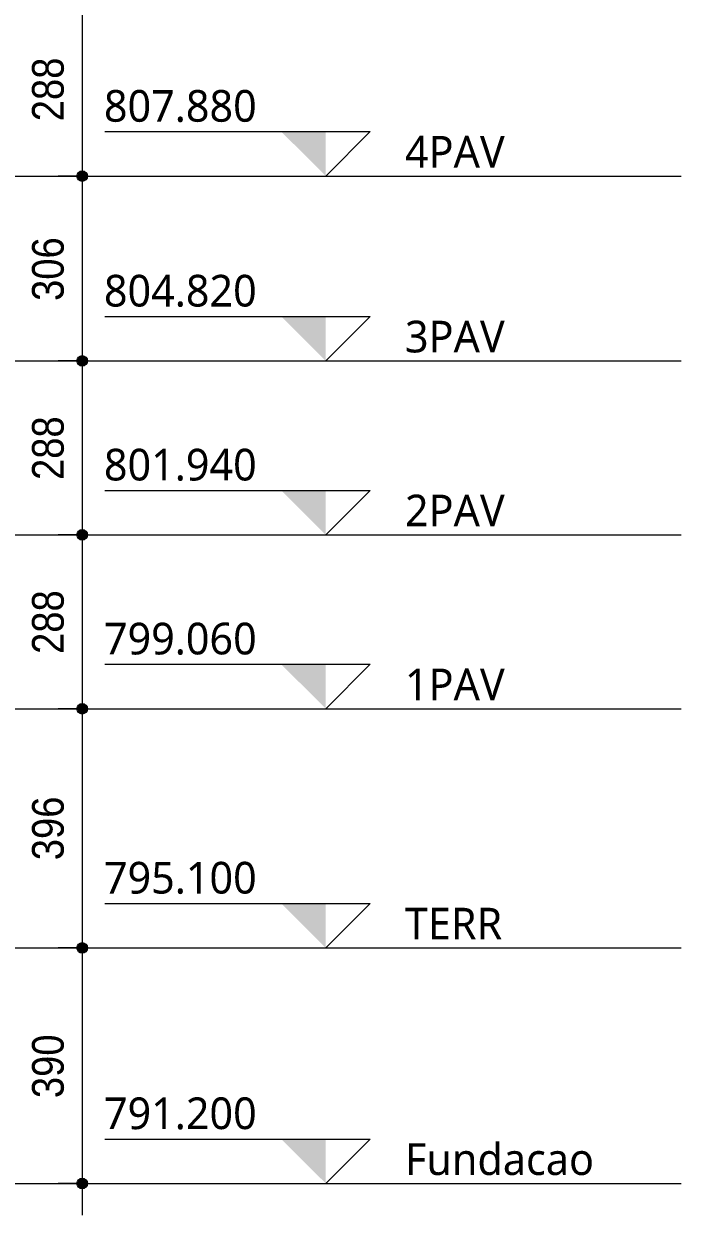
# Model space of a CAD drawing. Extents: x -2131 to 52870, y -3196 to 88043.
# Drawn here: x 39030 to 40119, y 79068 to 81040 of the extents above; entities that cross this region are included whole.
import ezdxf

# ---------------------------------------------------------------- set-up
doc = ezdxf.new("R2010")
doc.units = 0
doc.linetypes.add('Centro', pattern=[3.175, 0.635, -0.47625, 1.5875, -0.47625])
for name, color, linetype, lineweight in [('A-ANNO-DIMS', 7, 'Continuous', 9), ('A-ANNO-DIMS-350', 7, 'Continuous', 9), ('A-FLOR-LEVL', 7, 'Continuous', 9)]:
    doc.layers.add(name, color=color, linetype=linetype, lineweight=lineweight)
doc.styles.add('Fira Sans_4', font='', dxfattribs={"width": 0.9, "height": 52.5})
doc.styles.add('Gadugi_5', font='gadugi.ttf', dxfattribs={"height": 52.5})
doc.styles.get('Fira Sans_4').set_extended_font_data('Fira Sans')
doc.dimstyles.new('PED_1_5mm_ESQ_4', dxfattribs={"dimscale": 30.48, "dimtxt": 71.608919, "dimasz": 2.296588, "dimexe": 1.722441, "dimexo": 1.722441, "dimgap": 0.344488, "dimtad": 1, "dimdec": 1, "dimrnd": 0.5, "dimdsep": 46, "dimtxsty": 'Fira Sans_4', "dimblk1": 'DOTSMALL', "dimblk2": 'DOTSMALL', "dimsah": 1, "dimcen": 0.09, "dimdle": 1.722441, "dimazin": 0, "dimtfac": 1, "dimtdec": 4, "dimtix": 1, "dimtmove": 0, "dimatfit": 3, "dimfxl": 1, "dimtvp": 1, "dimtolj": 1, "dimtzin": 0, "dimarcsym": 2})

# ---------------------------------------------------------------- blocks, each defined once
blk = doc.blocks.new('Nível - NÍVEL - CORTE ESQUEMÁTICO-903305-CT C 004 - CRT ESQ')
at = {"layer": 'A-FLOR-LEVL'}
blk.add_hatch(color=256, dxfattribs=at).paths.add_polyline_path([(2593.1, 79583.6), (2593.1, 79510.1), (2519.5, 79583.6)], flags=0)
for p, q in [((2227.1, 79583.6), (2666.7, 79583.6)), ((2593.1, 79510.1), (2666.7, 79583.6)), ((2099.3, 79510.1), (3181.6, 79510.1))]:
    blk.add_line(p, q, dxfattribs=at)
blk = doc.blocks.new('DIMBLOCK170-CT C 004 - CRT ESQ')
at = {"layer": 'A-ANNO-DIMS-350', "transparency": 16777216}
h = blk.add_hatch(color=256, dxfattribs=at)
edge = h.paths.add_edge_path(flags=0)
edge.add_arc((39127.2, 81076), 8.75, 0, 360)
h = blk.add_hatch(color=256, dxfattribs=at)
edge = h.paths.add_edge_path(flags=0)
edge.add_arc((39127.2, 80788), 8.75, 0, 360)
for p, q in [((39087.1, 81076), (39179.7, 81076)), ((39127.2, 81076), (39087.1, 81076)), ((39127.2, 81076), (39127.2, 80788)), ((39087.1, 80788), (39179.7, 80788)), ((39127.2, 80788), (39087.1, 80788))]:
    blk.add_line(p, q, dxfattribs=at)
for centre in [(39127.2, 81076), (39127.2, 80788)]:
    blk.add_circle(centre, 8.75, dxfattribs=at)
at = {"layer": 'A-ANNO-DIMS-350', "color": 0, "transparency": 16777216, "insert": (39044, 80878.8), "char_height": 52.5, "width": 127.794, "attachment_point": 1, "rotation": 90, "line_spacing_factor": 1.049215, "style": 'Fira Sans_4'}
blk.add_mtext('288', dxfattribs=at)
blk = doc.blocks.new('_DotSmall')
at = {"color": 0, "linetype": 'ByBlock', "const_width": 0.5}
blk.add_lwpolyline([(-0.0625, 0, 1), (0.0625, 0, 1)], format="xyb", close=True, dxfattribs=at)
blk = doc.blocks.new('DIMBLOCK171-CT C 004 - CRT ESQ')
at = {"layer": 'A-ANNO-DIMS-350', "transparency": 16777216}
h = blk.add_hatch(color=256, dxfattribs=at)
edge = h.paths.add_edge_path(flags=0)
edge.add_arc((39127.2, 80788), 8.75, 0, 360)
h = blk.add_hatch(color=256, dxfattribs=at)
edge = h.paths.add_edge_path(flags=0)
edge.add_arc((39127.2, 80482), 8.75, 0, 360)
for p, q in [((39087.1, 80788), (39179.7, 80788)), ((39127.2, 80788), (39087.1, 80788)), ((39127.2, 80788), (39127.2, 80482)), ((39087.1, 80482), (39179.7, 80482)), ((39127.2, 80482), (39087.1, 80482))]:
    blk.add_line(p, q, dxfattribs=at)
for centre in [(39127.2, 80788), (39127.2, 80482)]:
    blk.add_circle(centre, 8.75, dxfattribs=at)
at = {"layer": 'A-ANNO-DIMS-350', "color": 0, "transparency": 16777216, "insert": (39044, 80581.3), "char_height": 52.5, "width": 128.896, "attachment_point": 1, "rotation": 90, "line_spacing_factor": 1.049215, "style": 'Fira Sans_4'}
blk.add_mtext('306', dxfattribs=at)
blk = doc.blocks.new('DIMBLOCK172-CT C 004 - CRT ESQ')
at = {"layer": 'A-ANNO-DIMS-350', "transparency": 16777216}
h = blk.add_hatch(color=256, dxfattribs=at)
edge = h.paths.add_edge_path(flags=0)
edge.add_arc((39127.2, 80482), 8.75, 0, 360)
h = blk.add_hatch(color=256, dxfattribs=at)
edge = h.paths.add_edge_path(flags=0)
edge.add_arc((39127.2, 80194), 8.75, 0, 360)
for p, q in [((39087.1, 80482), (39179.7, 80482)), ((39127.2, 80482), (39087.1, 80482)), ((39127.2, 80482), (39127.2, 80194)), ((39087.1, 80194), (39179.7, 80194)), ((39127.2, 80194), (39087.1, 80194))]:
    blk.add_line(p, q, dxfattribs=at)
for centre in [(39127.2, 80482), (39127.2, 80194)]:
    blk.add_circle(centre, 8.75, dxfattribs=at)
at = {"layer": 'A-ANNO-DIMS-350', "color": 0, "transparency": 16777216, "insert": (39044, 80284.8), "char_height": 52.5, "width": 127.794, "attachment_point": 1, "rotation": 90, "line_spacing_factor": 1.049215, "style": 'Fira Sans_4'}
blk.add_mtext('288', dxfattribs=at)
blk = doc.blocks.new('DIMBLOCK173-CT C 004 - CRT ESQ')
at = {"layer": 'A-ANNO-DIMS-350', "transparency": 16777216}
h = blk.add_hatch(color=256, dxfattribs=at)
edge = h.paths.add_edge_path(flags=0)
edge.add_arc((39127.2, 80194), 8.75, 0, 360)
h = blk.add_hatch(color=256, dxfattribs=at)
edge = h.paths.add_edge_path(flags=0)
edge.add_arc((39127.2, 79906), 8.75, 0, 360)
for p, q in [((39087.1, 80194), (39179.7, 80194)), ((39127.2, 80194), (39087.1, 80194)), ((39127.2, 80194), (39127.2, 79906)), ((39087.1, 79906), (39179.7, 79906)), ((39127.2, 79906), (39087.1, 79906))]:
    blk.add_line(p, q, dxfattribs=at)
for centre in [(39127.2, 80194), (39127.2, 79906)]:
    blk.add_circle(centre, 8.75, dxfattribs=at)
at = {"layer": 'A-ANNO-DIMS-350', "color": 0, "transparency": 16777216, "insert": (39044, 79996.8), "char_height": 52.5, "width": 127.794, "attachment_point": 1, "rotation": 90, "line_spacing_factor": 1.049215, "style": 'Fira Sans_4'}
blk.add_mtext('288', dxfattribs=at)
blk = doc.blocks.new('DIMBLOCK174-CT C 004 - CRT ESQ')
at = {"layer": 'A-ANNO-DIMS-350', "transparency": 16777216}
h = blk.add_hatch(color=256, dxfattribs=at)
edge = h.paths.add_edge_path(flags=0)
edge.add_arc((39127.2, 79906), 8.75, 0, 360)
h = blk.add_hatch(color=256, dxfattribs=at)
edge = h.paths.add_edge_path(flags=0)
edge.add_arc((39127.2, 79510), 8.75, 0, 360)
for p, q in [((39087.1, 79906), (39179.7, 79906)), ((39127.2, 79906), (39087.1, 79906)), ((39127.2, 79906), (39127.2, 79510)), ((39087.1, 79510), (39179.7, 79510)), ((39127.2, 79510), (39087.1, 79510))]:
    blk.add_line(p, q, dxfattribs=at)
for centre in [(39127.2, 79906), (39127.2, 79510)]:
    blk.add_circle(centre, 8.75, dxfattribs=at)
at = {"layer": 'A-ANNO-DIMS-350', "color": 0, "transparency": 16777216, "insert": (39044, 79655.2), "char_height": 52.5, "width": 126.693, "attachment_point": 1, "rotation": 90, "line_spacing_factor": 1.049215, "style": 'Fira Sans_4'}
blk.add_mtext('396', dxfattribs=at)
blk = doc.blocks.new('DIMBLOCK175-CT C 004 - CRT ESQ')
at = {"layer": 'A-ANNO-DIMS-350', "transparency": 16777216}
h = blk.add_hatch(color=256, dxfattribs=at)
edge = h.paths.add_edge_path(flags=0)
edge.add_arc((39127.2, 79510), 8.75, 0, 360)
h = blk.add_hatch(color=256, dxfattribs=at)
edge = h.paths.add_edge_path(flags=0)
edge.add_arc((39127.2, 79120), 8.75, 0, 360)
for p, q in [((39087.1, 79510), (39179.7, 79510)), ((39127.2, 79510), (39087.1, 79510)), ((39127.2, 79510), (39127.2, 79067.5)), ((39087.1, 79120), (39179.7, 79120)), ((39127.2, 79120), (39087.1, 79120))]:
    blk.add_line(p, q, dxfattribs=at)
for centre in [(39127.2, 79510), (39127.2, 79120)]:
    blk.add_circle(centre, 8.75, dxfattribs=at)
at = {"layer": 'A-ANNO-DIMS-350', "color": 0, "transparency": 16777216, "insert": (39044, 79261.3), "char_height": 52.5, "width": 128.896, "attachment_point": 1, "rotation": 90, "line_spacing_factor": 1.049215, "style": 'Fira Sans_4'}
blk.add_mtext('390', dxfattribs=at)

msp = doc.modelspace()

# ---------------------------------------------------------------- linework, layer by layer
at = {"layer": 'A-FLOR-LEVL', "linetype": 'Centro'}
for p, q in [((34691.966, 80788), (39504.639, 80788)), ((34691.966, 80482), (39504.639, 80482)), ((34691.966, 80194), (39504.639, 80194)), ((34691.966, 79906), (39504.639, 79906)), ((34691.966, 79510.004), (39504.639, 79510.004)), ((34691.966, 79120.001), (39504.639, 79120.001))]:
    msp.add_line(p, q, dxfattribs=at)

# ---------------------------------------------------------------- block references
at = {"layer": 'A-FLOR-LEVL'}
for p in [(36937.269, 1277.996), (36937.269, 971.996), (36937.269, 683.996), (36937.269, 395.996), (36937.269, 0), (36937.269, -390.003)]:
    msp.add_blockref('Nível - NÍVEL - CORTE ESQUEMÁTICO-903305-CT C 004 - CRT ESQ', p, dxfattribs=at)

# ---------------------------------------------------------------- texts
at = {"layer": 'A-FLOR-LEVL', "char_height": 52.5, "attachment_point": 1, "style": 'Gadugi_5'}
for s, insert, width in [('807.880', (39163.069, 80930.497), 305.84378), ('4PAV', (39661.549, 80854.537), 213.24887), ('804.820', (39163.069, 80624.497), 305.84378), ('3PAV', (39661.549, 80548.537), 213.24887), ('801.940', (39163.069, 80336.497), 305.84378), ('2PAV', (39661.549, 80260.537), 213.24887), ('799.060', (39163.069, 80048.497), 305.84378), ('1PAV', (39661.549, 79972.537), 213.24887), ('795.100', (39163.069, 79652.501), 305.84378), ('TERR', (39661.549, 79576.541), 199.21934), ('791.200', (39163.069, 79262.498), 305.84378), ('Fundacao', (39661.549, 79186.538), 384.40916)]:
    msp.add_mtext(s, dxfattribs=dict(at, insert=insert, width=width))

# ---------------------------------------------------------------- dimensions: what is measured, and where the dimension line sits
at = {"layer": 'A-ANNO-DIMS'}
for base, p1, p2, override, picture, middle in [((39127.186, 80788), (39139.56, 81076.001), (39139.56, 80788), {"dimpost": '<>', "dimfxl": 288.001}, 'DIMBLOCK170-CT C 004 - CRT ESQ', (39089.978, 80932)), ((39127.186, 80482), (39139.56, 80788), (39139.56, 80482), {"dimpost": '<>', "dimfxl": 306}, 'DIMBLOCK171-CT C 004 - CRT ESQ', (39089.978, 80635)), ((39127.186, 80194), (39139.56, 80482), (39139.56, 80194), {"dimpost": '<>', "dimfxl": 288}, 'DIMBLOCK172-CT C 004 - CRT ESQ', (39089.978, 80338)), ((39127.186, 79906), (39139.56, 80194), (39139.56, 79906), {"dimpost": '<>', "dimfxl": 288}, 'DIMBLOCK173-CT C 004 - CRT ESQ', (39089.978, 80050)), ((39127.186, 79510.004), (39139.56, 79906), (39139.56, 79510.004), {"dimpost": '<>', "dimfxl": 395.996}, 'DIMBLOCK174-CT C 004 - CRT ESQ', (39089.597, 79708.002)), ((39127.186, 79120.001), (39139.56, 79510.004), (39139.56, 79120.001), {"dimpost": '<>', "dimfxl": 390.003}, 'DIMBLOCK175-CT C 004 - CRT ESQ', (39089.597, 79315.003))]:
    dim = msp.add_linear_dim(base=base, p1=p1, p2=p2, angle=90, dimstyle='PED_1_5mm_ESQ_4', override=override, dxfattribs=at)
    dim.commit()
    dim.dimension.update_dxf_attribs({"geometry": picture, "text_midpoint": middle})

doc.saveas('drawing.dxf')
